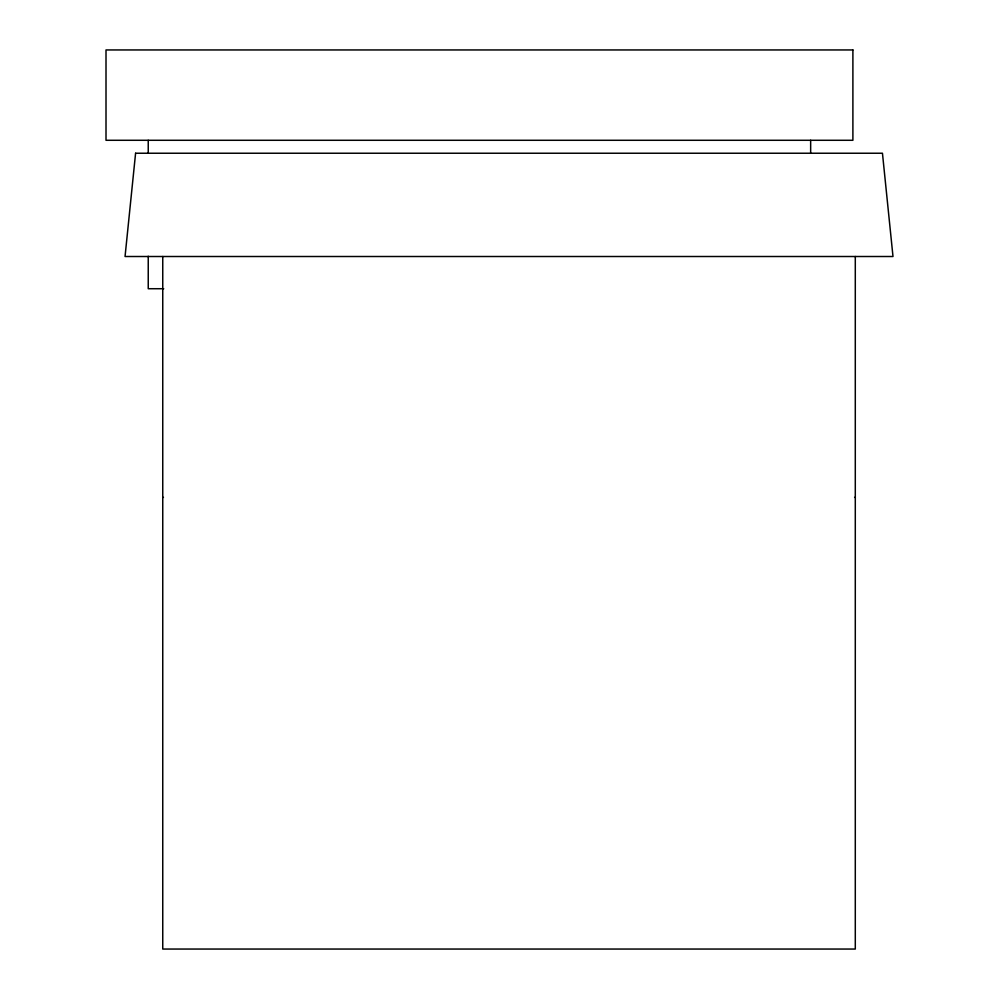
<?xml version="1.0" encoding="UTF-8"?>
<svg xmlns="http://www.w3.org/2000/svg" width="999" height="999" viewBox="0 0 999 999"><rect width="100%" height="100%" fill="white"/><g stroke="black" fill="none" stroke-linecap="round" stroke-linejoin="round"><path stroke-width="1.5" d="M163.711 288.723L148.239 288.723L148.239 256.256M162.75 497.39L163.436 497.39M854.607 497.39L855.294 497.39M855.294 256.506L855.294 949.05L162.75 949.05L162.75 256.506M810.651 140.285L810.651 152.647M148.239 140.285L148.239 152.647M135.589 153.234L125.05 256.506L892.994 256.506L882.454 153.234L135.589 153.234M852.896 49.95L106.006 49.95L106.006 140.285L852.896 140.285L852.896 49.95"/></g></svg>
